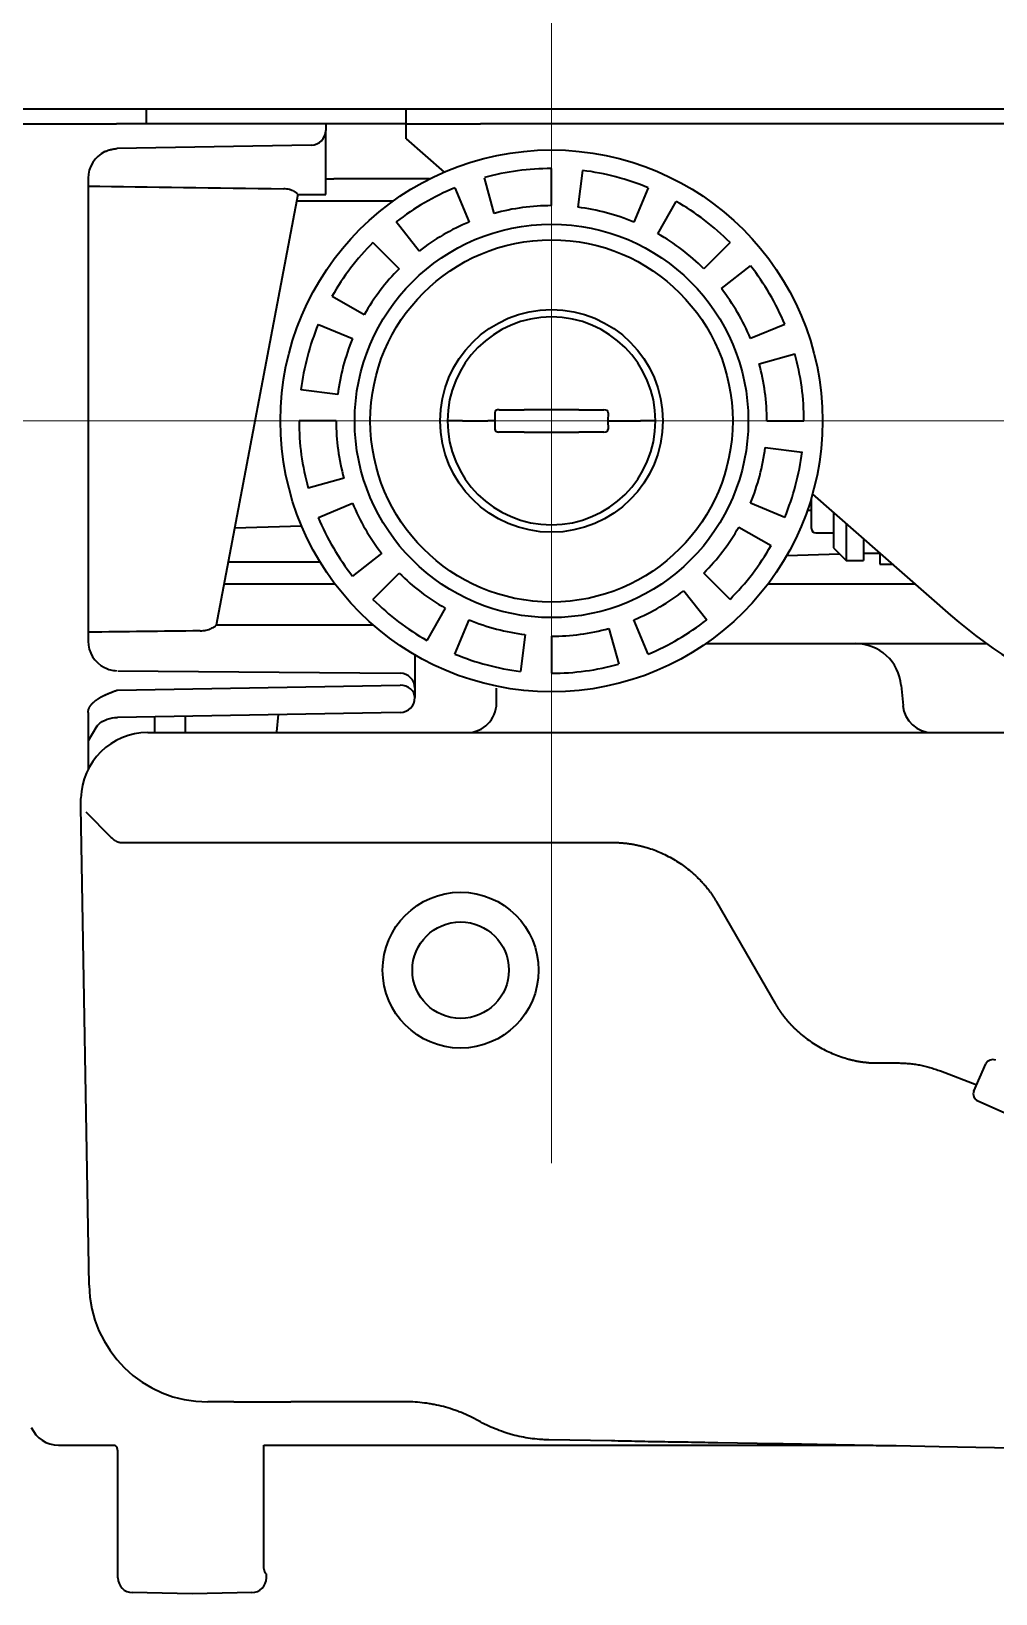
# Model space of a CAD drawing. Extents: x 5987 to 10491, y -672 to 3388.
# Drawn here: x 6543.8 to 6608.8, y 1270.8 to 1376.1 of the extents above; entities that cross this region are included whole.
import ezdxf

# ---------------------------------------------------------------- set-up
doc = ezdxf.new("R2010")
doc.units = 0
doc.header["$LTSCALE"] = 5
doc.layers.get('0').update_dxf_attribs({"linetype": 'CONTINUOUS', "lineweight": 0})
doc.layers.add('1', color=7, linetype='CONTINUOUS', true_color=0xffffff)

msp = doc.modelspace()

# ---------------------------------------------------------------- linework, layer by layer
at = {"color": 4}
for p, q in [((6578.87, 1399.83), (6578.87, 1299.83)), ((6528.87, 1349.83), (6628.87, 1349.83))]:
    msp.add_line(p, q, dxfattribs=at)
at = {"layer": '1', "color": 7, "linetype": 'Continuous', "lineweight": 35}
for p, q in [((6856.57, 1370.83), (6000.57, 1370.83)), ((6551.57, 1370.83), (6551.57, 1369.83)), ((6569.09, 1369.83), (6569.09, 1370.83)), ((6483.57, 1369.83), (6549.57, 1369.83)), ((6551.57, 1369.83), (6549.57, 1369.83)), ((6553.57, 1369.83), (6551.57, 1369.83)), ((6569.09, 1369.83), (6553.57, 1369.83)), ((6563.67, 1369.83), (6563.67, 1369.4)), ((6563.67, 1365.08), (6563.67, 1369.36)), ((6569.09, 1368.83), (6569.09, 1369.83)), ((6569.09, 1369.83), (6574.09, 1369.83)), ((6684.97, 1369.83), (6574.09, 1369.83)), ((6562.69, 1368.4), (6549.63, 1368.17)), ((6569.09, 1368.83), (6571.65, 1366.59)), ((6547.67, 1366.17), (6547.67, 1335)), ((6575.02, 1363.8), (6574.35, 1366.21)), ((6578.87, 1364.33), (6578.87, 1366.83)), ((6580.66, 1364.22), (6580.97, 1366.7)), ((6563.67, 1366.13), (6564.22, 1366.13)), ((6570.66, 1366.13), (6564.22, 1366.13)), ((6572.37, 1365.53), (6573.32, 1363.22)), ((6585.38, 1365.53), (6584.42, 1363.22)), ((6561.78, 1365.09), (6556.28, 1336.06)), ((6564.22, 1364.63), (6561.69, 1364.63)), ((6561.77, 1365.08), (6563.67, 1365.08)), ((6568.19, 1364.63), (6564.22, 1364.63)), ((6586.03, 1362.44), (6587.26, 1364.61)), ((6569.96, 1361.26), (6568.42, 1363.24)), ((6566.85, 1361.85), (6568.62, 1360.08)), ((6590.89, 1361.85), (6589.13, 1360.08)), ((6590.31, 1358.74), (6592.28, 1360.28)), ((6566.26, 1356.98), (6564.09, 1358.22)), ((6563.17, 1356.33), (6565.48, 1355.38)), ((6594.58, 1356.33), (6592.27, 1355.38)), ((6592.85, 1353.68), (6595.26, 1354.35)), ((6564.48, 1351.61), (6562, 1351.92)), ((6575.34, 1350.58), (6576.3, 1350.58)), ((6576.3, 1350.58), (6577.04, 1350.58)), ((6576.3, 1350.58), (6577.04, 1350.58)), ((6580.7, 1350.58), (6577.04, 1350.58)), ((6580.7, 1350.58), (6581.44, 1350.58)), ((6581.44, 1350.58), (6582.4, 1350.58)), ((6564.37, 1349.83), (6561.87, 1349.83)), ((6572.87, 1349.83), (6574.59, 1349.83)), ((6575.05, 1350.38), (6575.05, 1349.83)), ((6575.05, 1349.83), (6575.05, 1349.28)), ((6582.69, 1349.83), (6582.7, 1350.38)), ((6582.7, 1349.28), (6582.69, 1349.83)), ((6583.16, 1349.83), (6584.87, 1349.83)), ((6593.37, 1349.83), (6595.87, 1349.83)), ((6576.3, 1349.08), (6575.34, 1349.08)), ((6577.04, 1349.08), (6576.3, 1349.08)), ((6577.04, 1349.08), (6576.3, 1349.08)), ((6577.04, 1349.08), (6580.7, 1349.08)), ((6581.44, 1349.08), (6580.7, 1349.08)), ((6582.4, 1349.08), (6581.44, 1349.08)), ((6593.26, 1348.04), (6595.74, 1347.73)), ((6564.9, 1345.97), (6562.49, 1345.3)), ((6563.17, 1343.32), (6565.48, 1344.28)), ((6594.58, 1343.32), (6592.27, 1344.28)), ((6596.37, 1342.58), (6596.37, 1344.65)), ((6596.44, 1344.89), (6605.74, 1336.75)), ((6596.1, 1343.81), (6596.37, 1343.81)), ((6597.87, 1343.64), (6597.87, 1341.28)), ((6557.53, 1342.62), (6562.05, 1342.76)), ((6591.48, 1342.67), (6593.66, 1341.44)), ((6596.67, 1342.28), (6597.87, 1342.28)), ((6598.72, 1342.89), (6598.72, 1340.43)), ((6567.44, 1340.91), (6565.46, 1339.38)), ((6597.87, 1341.28), (6598.72, 1340.43)), ((6599.87, 1341.88), (6599.87, 1340.43)), ((6599.87, 1340.93), (6600.97, 1340.93)), ((6599.87, 1340.92), (6600.08, 1340.93)), ((6600.97, 1340.95), (6600.97, 1340.18)), ((6557.09, 1340.33), (6563.29, 1340.33)), ((6594.71, 1340.76), (6598.28, 1340.87)), ((6598.72, 1340.43), (6599.87, 1340.43)), ((6600.97, 1340.18), (6601.83, 1340.18)), ((6564.31, 1338.83), (6556.81, 1338.83)), ((6566.85, 1337.81), (6568.62, 1339.57)), ((6590.89, 1337.81), (6589.13, 1339.57)), ((6603.37, 1338.83), (6593.44, 1338.83)), ((6587.79, 1338.39), (6589.32, 1336.42)), ((6571.72, 1337.21), (6570.48, 1335.04)), ((6566.87, 1336.08), (6556.29, 1336.08)), ((6572.37, 1334.12), (6573.32, 1336.43)), ((6582.73, 1335.85), (6583.4, 1333.44)), ((6585.38, 1334.12), (6584.42, 1336.43)), ((6577.09, 1335.44), (6576.78, 1332.96)), ((6578.87, 1335.33), (6578.87, 1332.83)), ((6589.27, 1334.83), (6599.33, 1334.83)), ((6599.33, 1334.83), (6608.16, 1334.83)), ((6569.67, 1334.06), (6569.67, 1331.83)), ((6549.67, 1333), (6568.68, 1332.83)), ((6549.64, 1331.7), (6568.69, 1332.03)), ((6569.67, 1331.83), (6569.67, 1331.19)), ((6575.17, 1330.83), (6575.17, 1331.83)), ((6602.42, 1332), (6602.54, 1330.65)), ((6547.67, 1330.19), (6547.67, 1326.37)), ((6568.69, 1330.19), (6549.64, 1329.86)), ((6568.69, 1330.19), (6549.64, 1329.86)), ((6568.69, 1330.19), (6549.64, 1329.86)), ((6552.15, 1328.83), (6552.15, 1329.9)), ((6554.2, 1329.94), (6554.2, 1328.83)), ((6560.38, 1328.89), (6560.49, 1330.05)), ((6548.26, 1329.26), (6547.67, 1328.28)), ((6551.68, 1328.83), (6551.88, 1328.83)), ((6551.88, 1328.83), (6553.62, 1328.83)), ((6553.62, 1328.83), (6553.62, 1328.83)), ((6553.62, 1328.83), (6554.32, 1328.83)), ((6554.32, 1328.83), (6557.57, 1328.83)), ((6557.57, 1328.83), (6562.88, 1328.83)), ((6562.88, 1328.83), (6583.05, 1328.83)), ((6589.85, 1328.83), (6593.8, 1328.83)), ((6600.87, 1328.83), (6602.19, 1328.83)), ((6602.19, 1328.83), (6605.04, 1328.83)), ((6605.04, 1328.83), (6626.82, 1328.83)), ((6547.17, 1323.83), (6547.18, 1324.4)), ((6547.17, 1323.82), (6547.17, 1323.83)), ((6547.74, 1291.61), (6547.17, 1323.82)), ((6547.51, 1323.49), (6549.23, 1321.77)), ((6549.93, 1321.43), (6553.19, 1321.43)), ((6553.19, 1321.43), (6562.84, 1321.43)), ((6562.84, 1321.43), (6583.05, 1321.43)), ((6589.98, 1317.43), (6593.94, 1310.58)), ((6600.87, 1306.58), (6602.19, 1306.58)), ((6607.32, 1304.69), (6608.12, 1306.52)), ((6605.06, 1306.04), (6607.5, 1305.11)), ((6607.57, 1304.03), (6611.69, 1302.21)), ((6555.8, 1283.75), (6555.73, 1283.75)), ((6557.47, 1283.75), (6555.8, 1283.75)), ((6557.47, 1283.75), (6558.15, 1283.75)), ((6558.15, 1283.75), (6558.15, 1283.75)), ((6558.15, 1283.75), (6561.31, 1283.75)), ((6563.24, 1283.75), (6561.31, 1283.75)), ((6569.05, 1283.75), (6563.24, 1283.75)), ((6582.91, 1281.12), (6578.68, 1281.19)), ((6594.04, 1280.92), (6590.08, 1280.99)), ((6545.67, 1280.83), (6549.47, 1280.83)), ((6549.67, 1271.9), (6549.67, 1280.42)), ((6559.5, 1272.67), (6559.5, 1280.83)), ((6559.5, 1280.83), (6567.19, 1280.83)), ((6569.67, 1280.82), (6569.67, 1280.83)), ((6569.68, 1280.83), (6599.47, 1280.83)), ((6602.08, 1280.78), (6600.73, 1280.8)), ((6604.97, 1280.73), (6602.08, 1280.78)), ((6615.8, 1280.54), (6604.97, 1280.73)), ((6559.67, 1272.17), (6559.66, 1272.17)), ((6559.67, 1271.9), (6559.67, 1272.17)), ((6551.64, 1270.88), (6550.66, 1270.9)), ((6554.67, 1270.83), (6551.64, 1270.88)), ((6557.71, 1270.88), (6554.67, 1270.83)), ((6558.69, 1270.9), (6557.71, 1270.88))]:
    msp.add_line(p, q, dxfattribs=at)
for centre, radius in [((6578.87, 1349.83), 18.25), ((6578.87, 1349.83), 13.25), ((6578.87, 1349.83), 12.2), ((6578.87, 1349.83), 7.5), ((6572.75, 1312.83), 5.25), ((6572.75, 1312.83), 3.25)]:
    msp.add_circle(centre, radius, dxfattribs=at)
for centre, radius, start, end in [((6562.67, 1369.4), 1, 271, 0), ((6549.67, 1366.17), 2, 116.0619, 180), ((6578.87, 1349.83), 17, 90, 105.4286), ((6578.87, 1349.83), 17, 67.5, 82.9286), ((6578.87, 1349.83), 17, 112.5, 127.9286), ((6578.87, 1349.83), 14.5, 90, 105.4286), ((6578.87, 1349.83), 14.5, 67.5, 82.9286), ((6578.87, 1349.83), 17, 45, 60.4286), ((6578.87, 1349.83), 14.5, 112.5, 127.9286), ((6578.87, 1349.83), 14.5, 45, 60.4286), ((6578.87, 1349.83), 17, 135, 150.4286), ((6578.87, 1349.83), 14.5, 135, 150.4286), ((6578.87, 1349.83), 17, 22.5, 37.9286), ((6578.87, 1349.83), 14.5, 22.5, 37.9286), ((6578.87, 1349.83), 7, 0, 180), ((6578.87, 1349.83), 17, 157.5, 172.9286), ((6578.87, 1349.83), 14.5, 157.5, 172.9286), ((6578.87, 1349.83), 14.5, 0, 15.4286), ((6578.87, 1349.83), 17, 0, 15.4286), ((6578.87, 1349.83), 17, 180, 195.4286), ((6578.87, 1349.83), 14.5, 180, 195.4286), ((6578.87, 1349.83), 7, 180, 0), ((6578.87, 1349.83), 14.5, 337.5, 352.9286), ((6578.87, 1349.83), 17, 337.5, 352.9286), ((6578.87, 1349.83), 14.5, 202.5, 217.9286), ((6578.87, 1349.83), 17, 202.5, 217.9286), ((6578.87, 1349.83), 14.5, 315, 330.4286), ((6596.67, 1342.58), 0.3, 180, 270), ((6578.87, 1349.83), 17, 315, 330.4286), ((6578.87, 1349.83), 14.5, 225, 240.4286), ((6578.87, 1349.83), 17, 225, 240.4286), ((6578.87, 1349.83), 14.5, 292.5, 307.9286), ((6626.82, 1360.83), 32, 228.8052, 270), ((6578.87, 1349.83), 14.5, 247.5, 262.9286), ((6578.87, 1349.83), 14.5, 270, 285.4286), ((6578.87, 1349.83), 17, 292.5, 307.9286), ((6549.67, 1335), 2, 180, 243.4408), ((6599.33, 1331.73), 3.1, 5, 90), ((6578.87, 1349.83), 17, 247.5, 262.9286), ((6568.67, 1331.83), 1, 0, 89.5), ((6578.87, 1349.83), 17, 270, 285.4286), ((6568.67, 1331.19), 1, 271, 0), ((6573.17, 1330.83), 2, 270, 0), ((6604.53, 1330.83), 2, 185, 270), ((6551.68, 1324.33), 4.5, 90, 179), ((6608.58, 1306.31), 0.5, 66.1563, 156.1563), ((6607.77, 1304.49), 0.5, 156.1563, 246.1563), ((6555.73, 1291.75), 8, 181, 270), ((6549.17, 1280.42), 0.5, 0, 53.9152), ((6550.67, 1271.9), 1, 180, 269), ((6558.67, 1271.9), 1, 271, 0)]:
    msp.add_arc(centre, radius, start, end, dxfattribs=at)
for centre, major_axis, ratio, start_param, end_param in [((6635.08, 1367.33), (131.19, 0.01), 0.017151, 3.98317, 4.110917), ((6575.34, 1350.38), (-0.296, 0.003), 0.67619, 4.728153, 6.29895), ((6582.4, 1350.38), (0.296, 0.003), 0.67619, 6.267421, 7.838217), ((6575.34, 1349.28), (0.296, 0.003), 0.67619, 3.125828, 4.696625), ((6582.4, 1349.28), (-0.296, 0.003), 0.67619, 1.586561, 3.157357), ((6628.74, 1333.83), (131.19, 0.01), 0.017151, 2.165777, 2.23696), ((6568.67, 1331.19), (-1, 0), 0.838444, 3.141593, 4.694936), ((6545.67, 1282.83), (-1.41, -1.41), 0.999695, 5.907412, 7.068431)]:
    msp.add_ellipse(centre, major_axis=major_axis, ratio=ratio, start_param=start_param, end_param=end_param, dxfattribs=at)
for points, degree, knots in [([(6548.79, 1367.97), (6548.85, 1368), (6548.91, 1368.02), (6549.01, 1368.06), (6549.04, 1368.07), (6549.11, 1368.09), (6549.14, 1368.1), (6549.25, 1368.13), (6549.32, 1368.14), (6549.44, 1368.16), (6549.48, 1368.16), (6549.53, 1368.17), (6549.55, 1368.17), (6549.59, 1368.17), (6549.61, 1368.17), (6549.63, 1368.17)], 3, [0, 0, 0, 0, 0.25, 0.25, 0.375, 0.375, 0.5, 0.5, 0.75, 0.75, 0.875, 0.875, 0.9375, 0.9375, 1, 1, 1, 1]), ([(6561.78, 1365.09), (6561.78, 1365.1), (6561.77, 1365.11), (6561.76, 1365.13), (6561.75, 1365.14), (6561.74, 1365.15), (6561.73, 1365.16), (6561.7, 1365.19), (6561.67, 1365.21), (6561.62, 1365.24), (6561.6, 1365.25), (6561.57, 1365.27), (6561.55, 1365.28), (6561.49, 1365.32), (6561.44, 1365.34), (6561.36, 1365.37), (6561.34, 1365.38), (6561.28, 1365.4), (6561.26, 1365.4), (6561.17, 1365.43), (6561.11, 1365.44), (6560.98, 1365.46), (6560.91, 1365.47), (6560.85, 1365.47)], 3, [0, 0, 0, 0, 0.125, 0.125, 0.1875, 0.1875, 0.25, 0.25, 0.375, 0.375, 0.4375, 0.4375, 0.5, 0.5, 0.625, 0.625, 0.6875, 0.6875, 0.75, 0.75, 0.875, 0.875, 1, 1, 1, 1]), ([(6572.87, 1349.83), (6572.81, 1349.83), (6572.74, 1349.83), (6572.65, 1349.83), (6572.61, 1349.83), (6572.55, 1349.83), (6572.52, 1349.83), (6572.43, 1349.83), (6572.37, 1349.83), (6572.3, 1349.83), (6572.29, 1349.83), (6572.26, 1349.83), (6572.25, 1349.83), (6572.21, 1349.83), (6572.19, 1349.83), (6572.12, 1349.83), (6572.08, 1349.83), (6572.03, 1349.83), (6572.02, 1349.83), (6572.01, 1349.83), (6571.98, 1349.83), (6571.95, 1349.83), (6571.93, 1349.83), (6571.91, 1349.83), (6571.91, 1349.83), (6571.9, 1349.83), (6571.9, 1349.83), (6571.89, 1349.83), (6571.88, 1349.83), (6571.88, 1349.83), (6571.88, 1349.83), (6571.87, 1349.83), (6571.87, 1349.83), (6571.87, 1349.83), (6571.87, 1349.83)], 3, [0, 0, 0, 0, 0.125046, 0.125046, 0.187569, 0.187569, 0.250091, 0.250091, 0.375137, 0.375137, 0.406399, 0.406399, 0.43766, 0.43766, 0.500183, 0.500183, 0.625229, 0.625229, 0.65649, 0.65649, 0.687751, 0.750274, 0.812797, 0.812797, 0.844059, 0.844059, 0.87532, 0.87532, 0.937843, 0.937843, 0.953473, 0.953473, 0.969104, 1, 1, 1, 1]), ([(6585.87, 1349.83), (6585.87, 1349.83), (6585.87, 1349.83), (6585.87, 1349.83), (6585.87, 1349.83), (6585.87, 1349.83), (6585.87, 1349.83), (6585.86, 1349.83), (6585.86, 1349.83), (6585.85, 1349.83), (6585.85, 1349.83), (6585.84, 1349.83), (6585.83, 1349.83), (6585.82, 1349.83), (6585.8, 1349.83), (6585.76, 1349.83), (6585.74, 1349.83), (6585.72, 1349.83), (6585.71, 1349.83), (6585.67, 1349.83), (6585.63, 1349.83), (6585.56, 1349.83), (6585.53, 1349.83), (6585.49, 1349.83), (6585.48, 1349.83), (6585.46, 1349.83), (6585.44, 1349.83), (6585.37, 1349.83), (6585.32, 1349.83), (6585.23, 1349.83), (6585.19, 1349.83), (6585.13, 1349.83), (6585.1, 1349.83), (6585, 1349.83), (6584.94, 1349.83), (6584.87, 1349.83)], 3, [0, 0, 0, 0, 0.031189, 0.031189, 0.046815, 0.046815, 0.062441, 0.062441, 0.124945, 0.124945, 0.156197, 0.156197, 0.187449, 0.187449, 0.249953, 0.312457, 0.343709, 0.343709, 0.374961, 0.374961, 0.499969, 0.499969, 0.562473, 0.562473, 0.593725, 0.593725, 0.624976, 0.624976, 0.749984, 0.749984, 0.812488, 0.812488, 0.874992, 0.874992, 1, 1, 1, 1]), ([(6555.21, 1335.69), (6555.28, 1335.69), (6555.35, 1335.69), (6555.45, 1335.71), (6555.48, 1335.71), (6555.53, 1335.72), (6555.55, 1335.72), (6555.58, 1335.73), (6555.6, 1335.74), (6555.68, 1335.76), (6555.74, 1335.77), (6555.82, 1335.8), (6555.85, 1335.81), (6555.9, 1335.83), (6555.93, 1335.84), (6556, 1335.88), (6556.04, 1335.9), (6556.09, 1335.92), (6556.1, 1335.93), (6556.12, 1335.94), (6556.15, 1335.95), (6556.19, 1335.98), (6556.22, 1336), (6556.23, 1336.01), (6556.24, 1336.01), (6556.25, 1336.02), (6556.25, 1336.02), (6556.27, 1336.04), (6556.28, 1336.05), (6556.28, 1336.06)], 3, [0, 0, 0, 0, 0.125, 0.125, 0.1875, 0.1875, 0.21875, 0.21875, 0.25, 0.25, 0.375, 0.375, 0.4375, 0.4375, 0.5, 0.5, 0.625, 0.625, 0.65625, 0.65625, 0.6875, 0.75, 0.8125, 0.8125, 0.84375, 0.84375, 0.875, 0.875, 1, 1, 1, 1]), ([(6548.78, 1333.21), (6548.9, 1333.15), (6549.03, 1333.1), (6549.3, 1333.03), (6549.44, 1333.01), (6549.57, 1333)], 3, [0, 0, 0, 0, 0.5, 0.5, 1, 1, 1, 1]), ([(6547.67, 1330.19), (6547.67, 1330.43), (6547.84, 1330.66), (6547.99, 1330.87), (6548.27, 1331.07), (6548.51, 1331.23), (6548.86, 1331.39), (6549.02, 1331.46), (6549.22, 1331.54), (6549.37, 1331.6), (6549.64, 1331.7)], 2, [0, 0, 0, 0.25, 0.25, 0.5, 0.5, 0.75, 0.75, 0.875, 0.875, 1, 1, 1]), ([(6548.26, 1329.26), (6548.28, 1329.28), (6548.45, 1329.51), (6548.94, 1329.76), (6549.4, 1329.85), (6549.64, 1329.86)], 3, [0, 0, 0, 0, 0.066204, 0.548499, 1, 1, 1, 1]), ([(6583.05, 1328.83), (6583.62, 1328.83), (6584.19, 1328.83), (6585.32, 1328.83), (6585.88, 1328.83), (6587.02, 1328.83), (6587.58, 1328.83), (6588.43, 1328.83), (6588.71, 1328.83), (6589.14, 1328.83), (6589.28, 1328.83), (6589.56, 1328.83), (6589.7, 1328.83), (6589.85, 1328.83)], 3, [0, 0, 0, 0, 0.25, 0.25, 0.5, 0.5, 0.75, 0.75, 0.875, 0.875, 0.9375, 0.9375, 1, 1, 1, 1]), ([(6593.8, 1328.83), (6593.95, 1328.83), (6594.1, 1328.83), (6594.39, 1328.83), (6594.54, 1328.83), (6594.98, 1328.83), (6595.27, 1328.83), (6596.16, 1328.83), (6596.74, 1328.83), (6597.92, 1328.83), (6598.51, 1328.83), (6599.69, 1328.83), (6600.28, 1328.83), (6600.87, 1328.83)], 3, [0, 0, 0, 0, 0.0625, 0.0625, 0.125, 0.125, 0.25, 0.25, 0.5, 0.5, 0.75, 0.75, 1, 1, 1, 1]), ([(6583.05, 1321.43), (6583.07, 1321.43), (6583.1, 1321.43), (6583.14, 1321.43), (6583.18, 1321.43), (6583.23, 1321.42), (6583.27, 1321.42), (6583.31, 1321.42), (6583.36, 1321.42), (6583.4, 1321.42), (6583.44, 1321.42), (6583.49, 1321.41), (6583.53, 1321.41), (6583.57, 1321.41), (6583.62, 1321.41), (6583.66, 1321.4), (6583.7, 1321.4), (6583.75, 1321.39), (6583.79, 1321.39), (6583.83, 1321.39), (6583.88, 1321.38), (6583.92, 1321.38), (6583.96, 1321.37), (6584.01, 1321.37), (6584.05, 1321.36), (6584.09, 1321.35), (6584.14, 1321.35), (6584.18, 1321.34), (6584.23, 1321.33), (6584.27, 1321.33), (6584.31, 1321.32), (6584.36, 1321.31), (6584.4, 1321.31), (6584.44, 1321.3), (6584.49, 1321.29), (6584.53, 1321.28), (6584.57, 1321.27), (6584.62, 1321.26), (6584.66, 1321.25), (6584.7, 1321.24), (6584.75, 1321.23), (6584.79, 1321.22), (6584.83, 1321.21), (6584.88, 1321.2), (6584.92, 1321.19), (6584.96, 1321.18), (6585.01, 1321.17), (6585.2, 1321.12), (6585.54, 1321.02), (6586.03, 1320.84), (6586.5, 1320.62), (6586.97, 1320.38), (6587.41, 1320.11), (6587.84, 1319.81), (6588.26, 1319.48), (6588.55, 1319.23), (6588.71, 1319.06), (6588.77, 1319.01), (6588.83, 1318.95), (6588.88, 1318.89), (6588.94, 1318.83), (6588.99, 1318.77), (6589.05, 1318.71), (6589.1, 1318.65), (6589.16, 1318.59), (6589.21, 1318.53), (6589.26, 1318.46), (6589.31, 1318.4), (6589.37, 1318.33), (6589.42, 1318.27), (6589.47, 1318.2), (6589.52, 1318.13), (6589.57, 1318.07), (6589.62, 1318), (6589.66, 1317.93), (6589.71, 1317.86), (6589.76, 1317.79), (6589.8, 1317.72), (6589.85, 1317.65), (6589.89, 1317.57), (6589.94, 1317.5), (6589.97, 1317.45), (6589.98, 1317.43)], 3, [0, 0, 0, 0, 0.005159, 0.010321, 0.015487, 0.020656, 0.025829, 0.031005, 0.036185, 0.041369, 0.046557, 0.051749, 0.056944, 0.062143, 0.067347, 0.072554, 0.077765, 0.08298, 0.088199, 0.093423, 0.09865, 0.103882, 0.109118, 0.114358, 0.119602, 0.124851, 0.130103, 0.135361, 0.140622, 0.145888, 0.151158, 0.156433, 0.161712, 0.166996, 0.172284, 0.177577, 0.182874, 0.188176, 0.193482, 0.198793, 0.204108, 0.209428, 0.214753, 0.220082, 0.225416, 0.230755, 0.236098, 0.241446, 0.302414, 0.36414, 0.426616, 0.489829, 0.551404, 0.613953, 0.677452, 0.741888, 0.751493, 0.761122, 0.770777, 0.780457, 0.790162, 0.799893, 0.809649, 0.81943, 0.829237, 0.839069, 0.848927, 0.85881, 0.86872, 0.878655, 0.888617, 0.898605, 0.90862, 0.918661, 0.92873, 0.938826, 0.94895, 0.959102, 0.969283, 0.979492, 0.989731, 1, 1, 1, 1]), ([(6593.94, 1310.58), (6593.94, 1310.56), (6593.96, 1310.54), (6593.98, 1310.5), (6594, 1310.47), (6594.02, 1310.43), (6594.05, 1310.4), (6594.07, 1310.36), (6594.09, 1310.32), (6594.11, 1310.29), (6594.13, 1310.25), (6594.16, 1310.22), (6594.18, 1310.18), (6594.2, 1310.15), (6594.23, 1310.12), (6594.25, 1310.08), (6594.27, 1310.05), (6594.3, 1310.01), (6594.32, 1309.98), (6594.34, 1309.95), (6594.37, 1309.91), (6594.39, 1309.88), (6594.42, 1309.85), (6594.44, 1309.81), (6594.47, 1309.78), (6594.49, 1309.75), (6594.52, 1309.72), (6594.54, 1309.68), (6594.57, 1309.65), (6594.59, 1309.62), (6594.62, 1309.59), (6594.64, 1309.56), (6594.67, 1309.53), (6594.7, 1309.49), (6594.72, 1309.46), (6594.75, 1309.43), (6594.77, 1309.4), (6594.8, 1309.37), (6594.83, 1309.34), (6594.85, 1309.31), (6594.88, 1309.28), (6594.91, 1309.25), (6594.93, 1309.22), (6594.96, 1309.19), (6594.99, 1309.16), (6595.01, 1309.14), (6595.04, 1309.11), (6595.07, 1309.08), (6595.1, 1309.05), (6595.13, 1309.02), (6595.15, 1308.99), (6595.18, 1308.97), (6595.21, 1308.94), (6595.24, 1308.91), (6595.38, 1308.77), (6595.66, 1308.52), (6596.08, 1308.19), (6596.51, 1307.89), (6596.95, 1307.62), (6597.42, 1307.38), (6597.89, 1307.17), (6598.38, 1306.99), (6598.73, 1306.88), (6598.96, 1306.82), (6599.04, 1306.8), (6599.13, 1306.78), (6599.22, 1306.76), (6599.3, 1306.74), (6599.39, 1306.72), (6599.48, 1306.7), (6599.56, 1306.69), (6599.65, 1306.67), (6599.74, 1306.66), (6599.82, 1306.65), (6599.91, 1306.64), (6600, 1306.63), (6600.08, 1306.62), (6600.17, 1306.61), (6600.26, 1306.6), (6600.35, 1306.59), (6600.43, 1306.59), (6600.52, 1306.58), (6600.61, 1306.58), (6600.69, 1306.58), (6600.78, 1306.58), (6600.84, 1306.58), (6600.87, 1306.58)], 3, [0, 0, 0, 0, 0.005051, 0.010095, 0.015132, 0.02016, 0.025182, 0.030196, 0.035203, 0.040202, 0.045195, 0.05018, 0.055158, 0.060129, 0.065092, 0.070049, 0.074999, 0.079942, 0.084878, 0.089807, 0.094729, 0.099644, 0.104553, 0.109455, 0.11435, 0.119238, 0.124119, 0.128994, 0.133862, 0.138723, 0.143578, 0.148426, 0.153268, 0.158102, 0.162931, 0.167752, 0.172567, 0.177376, 0.182177, 0.186973, 0.191761, 0.196544, 0.201319, 0.206088, 0.210851, 0.215607, 0.220356, 0.225099, 0.229835, 0.234565, 0.239288, 0.244004, 0.248714, 0.253418, 0.258115, 0.322508, 0.38599, 0.44855, 0.510167, 0.573423, 0.635913, 0.697625, 0.75855, 0.769227, 0.779887, 0.790529, 0.801154, 0.811762, 0.822353, 0.832927, 0.843485, 0.854026, 0.864551, 0.87506, 0.885553, 0.89603, 0.906492, 0.916939, 0.92737, 0.937788, 0.948191, 0.958579, 0.968954, 0.979316, 0.989664, 1, 1, 1, 1]), ([(6573.95, 1282.47), (6573.58, 1282.68), (6573.2, 1282.87), (6572.7, 1283.07), (6572.6, 1283.11), (6572.4, 1283.18), (6572.3, 1283.21), (6572, 1283.32), (6571.59, 1283.44), (6571.17, 1283.53), (6570.86, 1283.59), (6570.75, 1283.61), (6570.54, 1283.65), (6570.43, 1283.66), (6569.91, 1283.73), (6569.48, 1283.76), (6569.05, 1283.76)], 3, [0, 0, 0, 0, 0.25, 0.25, 0.3125, 0.3125, 0.375, 0.375, 0.5, 0.625, 0.625, 0.6875, 0.6875, 0.75, 0.75, 1, 1, 1, 1]), ([(6578.68, 1281.19), (6578.58, 1281.19), (6578.47, 1281.2), (6578.27, 1281.21), (6578.16, 1281.21), (6577.86, 1281.24), (6577.65, 1281.26), (6577.04, 1281.35), (6576.64, 1281.43), (6576.14, 1281.56), (6576.04, 1281.59), (6575.89, 1281.64), (6575.84, 1281.65), (6575.75, 1281.68), (6575.5, 1281.77), (6575.26, 1281.86), (6574.69, 1282.09), (6574.32, 1282.27), (6573.95, 1282.47)], 3, [0, 0, 0, 0, 0.0625, 0.0625, 0.125, 0.125, 0.25, 0.25, 0.5, 0.5, 0.5625, 0.5625, 0.59375, 0.59375, 0.625, 0.75, 0.75, 1, 1, 1, 1]), ([(6590.08, 1280.99), (6589.79, 1281), (6589.49, 1281), (6588.89, 1281.01), (6588.59, 1281.02), (6587.69, 1281.03), (6587.1, 1281.04), (6585.9, 1281.06), (6585.3, 1281.07), (6584.11, 1281.1), (6583.51, 1281.11), (6582.91, 1281.12)], 3, [0, 0, 0, 0, 0.125, 0.125, 0.25, 0.25, 0.5, 0.5, 0.75, 0.75, 1, 1, 1, 1]), ([(6600.73, 1280.8), (6600.17, 1280.81), (6599.61, 1280.82), (6598.5, 1280.84), (6597.94, 1280.85), (6596.83, 1280.87), (6596.27, 1280.88), (6595.43, 1280.9), (6595.15, 1280.9), (6594.74, 1280.91), (6594.6, 1280.91), (6594.32, 1280.92), (6594.18, 1280.92), (6594.04, 1280.92)], 3, [0, 0, 0, 0, 0.25, 0.25, 0.5, 0.5, 0.75, 0.75, 0.875, 0.875, 0.9375, 0.9375, 1, 1, 1, 1]), ([(6567.19, 1280.83), (6567.2, 1280.83), (6567.22, 1280.83), (6567.25, 1280.83), (6567.27, 1280.83), (6567.3, 1280.83), (6567.32, 1280.83), (6567.34, 1280.83), (6567.37, 1280.83), (6567.39, 1280.83), (6567.41, 1280.83), (6567.43, 1280.83), (6567.45, 1280.83), (6567.47, 1280.83), (6567.49, 1280.83), (6567.51, 1280.83), (6567.52, 1280.83), (6567.54, 1280.83), (6567.56, 1280.83), (6567.57, 1280.83), (6567.59, 1280.83), (6567.6, 1280.83), (6567.62, 1280.83), (6567.63, 1280.83), (6567.64, 1280.83), (6567.65, 1280.83), (6567.66, 1280.83), (6567.67, 1280.83), (6567.68, 1280.83), (6567.69, 1280.83), (6567.7, 1280.83), (6567.71, 1280.83), (6567.71, 1280.83), (6567.72, 1280.83), (6567.73, 1280.83), (6567.73, 1280.83), (6567.75, 1280.83), (6567.79, 1280.83), (6567.84, 1280.83), (6567.89, 1280.83), (6567.94, 1280.83), (6567.99, 1280.83), (6568.04, 1280.83), (6568.09, 1280.83), (6568.14, 1280.83), (6568.18, 1280.83), (6568.29, 1280.83), (6568.46, 1280.83), (6568.68, 1280.83), (6568.86, 1280.83), (6569.01, 1280.83), (6569.11, 1280.83), (6569.2, 1280.83), (6569.27, 1280.83), (6569.34, 1280.83), (6569.4, 1280.83), (6569.46, 1280.83), (6569.5, 1280.83), (6569.53, 1280.83), (6569.54, 1280.83), (6569.56, 1280.83), (6569.57, 1280.83), (6569.59, 1280.83), (6569.6, 1280.83), (6569.61, 1280.83), (6569.62, 1280.83), (6569.63, 1280.83), (6569.64, 1280.83), (6569.65, 1280.83), (6569.65, 1280.83), (6569.66, 1280.83), (6569.67, 1280.83), (6569.67, 1280.83), (6569.67, 1280.83), (6569.67, 1280.83), (6569.67, 1280.83), (6569.67, 1280.83)], 3, [0, 0, 0, 0, 0.006462, 0.012777, 0.018944, 0.024963, 0.030832, 0.036553, 0.042124, 0.047544, 0.052813, 0.05793, 0.062896, 0.067708, 0.072366, 0.07687, 0.081218, 0.085411, 0.089447, 0.093326, 0.097047, 0.10061, 0.104013, 0.107257, 0.11034, 0.113262, 0.116023, 0.118621, 0.121057, 0.123329, 0.125439, 0.127384, 0.129164, 0.13078, 0.132231, 0.133516, 0.134635, 0.148074, 0.161433, 0.174714, 0.187919, 0.20105, 0.214108, 0.227095, 0.240012, 0.25286, 0.26564, 0.333697, 0.398831, 0.460987, 0.520084, 0.55535, 0.590493, 0.625548, 0.660543, 0.695501, 0.730444, 0.76539, 0.778693, 0.791962, 0.805197, 0.818398, 0.831566, 0.844701, 0.857804, 0.870875, 0.883915, 0.896924, 0.909904, 0.922854, 0.935777, 0.948672, 0.961541, 0.974384, 0.987204, 1, 1, 1, 1]), ([(6559.66, 1272.17), (6559.65, 1272.17), (6559.65, 1272.17), (6559.64, 1272.18), (6559.64, 1272.18), (6559.63, 1272.19), (6559.63, 1272.2), (6559.61, 1272.21), (6559.61, 1272.23), (6559.59, 1272.25), (6559.59, 1272.26), (6559.58, 1272.28), (6559.57, 1272.3), (6559.56, 1272.33), (6559.55, 1272.35), (6559.55, 1272.36), (6559.54, 1272.4), (6559.53, 1272.43), (6559.52, 1272.48), (6559.52, 1272.5), (6559.51, 1272.53), (6559.51, 1272.56), (6559.5, 1272.6), (6559.5, 1272.63), (6559.5, 1272.65), (6559.5, 1272.67)], 3, [0, 0, 0, 0, 0.125, 0.125, 0.1875, 0.1875, 0.25, 0.25, 0.375, 0.375, 0.4375, 0.4375, 0.5, 0.5625, 0.5625, 0.625, 0.625, 0.75, 0.75, 0.8125, 0.8125, 0.875, 0.9375, 0.9375, 1, 1, 1, 1])]:
    msp.add_open_spline(points, degree=degree, knots=knots, dxfattribs=at)
for points, degree in [([(6574.87, 1349.83), (6574.84, 1349.83), (6574.78, 1349.83), (6574.69, 1349.83), (6574.62, 1349.83), (6574.59, 1349.83)], 3), ([(6574.87, 1349.83), (6574.84, 1349.83), (6574.78, 1349.83), (6574.69, 1349.83), (6574.62, 1349.83), (6574.59, 1349.83)], 3), ([(6575.05, 1349.83), (6575.04, 1349.83), (6575.01, 1349.83), (6574.94, 1349.83), (6574.89, 1349.83), (6574.87, 1349.83)], 3), ([(6575.05, 1349.83), (6575.04, 1349.83), (6575.01, 1349.83), (6574.94, 1349.83), (6574.89, 1349.83), (6574.87, 1349.83)], 3), ([(6582.69, 1349.83), (6582.71, 1349.83), (6582.74, 1349.83), (6582.8, 1349.83), (6582.85, 1349.83), (6582.88, 1349.83)], 3), ([(6582.69, 1349.83), (6582.71, 1349.83), (6582.74, 1349.83), (6582.8, 1349.83), (6582.85, 1349.83), (6582.88, 1349.83)], 3), ([(6582.88, 1349.83), (6582.91, 1349.83), (6582.96, 1349.83), (6583.06, 1349.83), (6583.12, 1349.83), (6583.16, 1349.83)], 3), ([(6582.88, 1349.83), (6582.91, 1349.83), (6582.96, 1349.83), (6583.06, 1349.83), (6583.12, 1349.83), (6583.16, 1349.83)], 3), ([(6549.23, 1321.77), (6549.57, 1321.43), (6549.93, 1321.43)], 2), ([(6602.19, 1306.58), (6603.67, 1306.58), (6605.06, 1306.04)], 2)]:
    msp.add_open_spline(points, degree=degree, dxfattribs=at)

doc.saveas('drawing.dxf')
